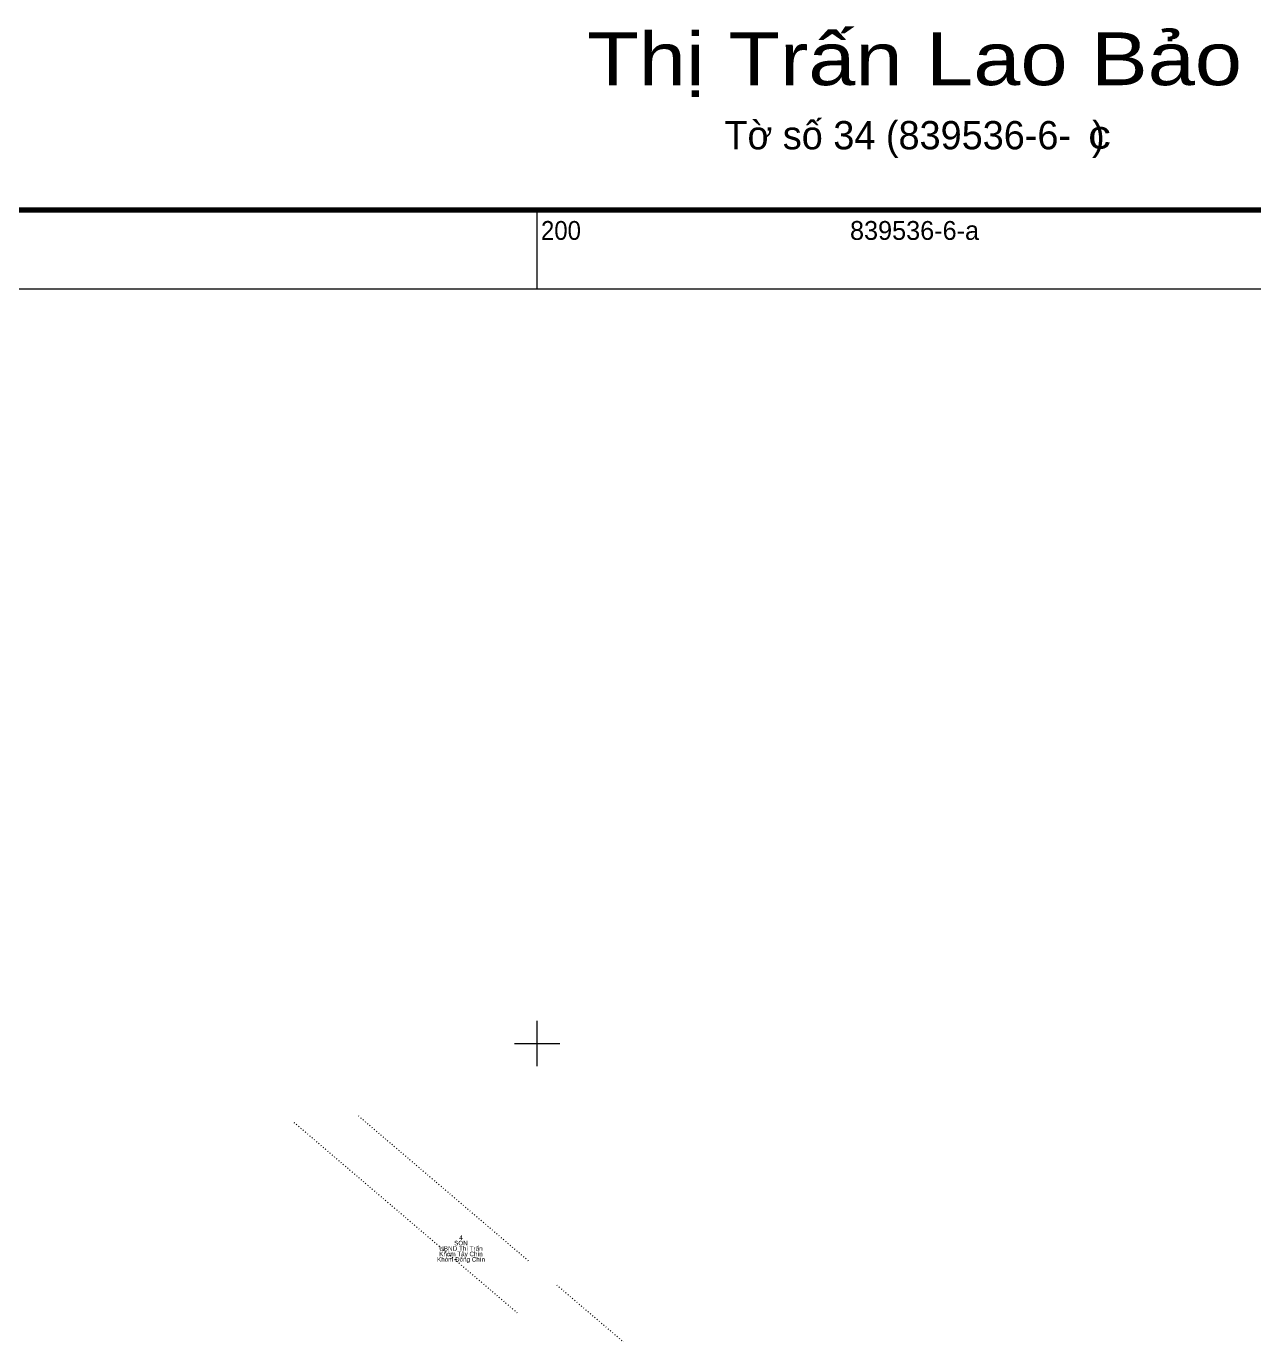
# Model space of a CAD drawing. Header units: metres. Extents: x 537880 to 538618, y 1836864 to 1837647.
# Drawn here: x 538132.3 to 538295, y 1837461.4 to 1837634.8 of the extents above; entities that cross this region are included whole.
import ezdxf
from ezdxf.enums import TextEntityAlignment as Align

# ---------------------------------------------------------------- set-up
doc = ezdxf.new("R2010")
doc.units = ezdxf.units.M
doc.header["$LTSCALE"] = 0.24
doc.linetypes.add('DOTTED', pattern=[1.5, 0.3, -1.2])
doc.layers.add('1', color=7, linetype='Continuous')
doc.layers.add('59', color=7, linetype='DOTTED', lineweight=13)
doc.layers.add('63', color=7, linetype='Continuous', lineweight=13)

msp = doc.modelspace()

# ---------------------------------------------------------------- linework, layer by layer
at = {"layer": '59'}
for p, q in [((538167.77, 1837489.56), (538197.55, 1837464.16)), ((538176.3, 1837490.43), (538198.97, 1837471.1)), ((538202.58, 1837468.01), (538245.37, 1837431.53))]:
    msp.add_line(p, q, dxfattribs=at)
at = {"layer": '63'}
for p, q in [((538200, 1837600), (538200, 1837610.5)), ((538200, 1837497), (538200, 1837503)), ((538197, 1837500), (538203, 1837500))]:
    msp.add_line(p, q, dxfattribs=at)
at = {"layer": '63', "lineweight": 158}
msp.add_lwpolyline([(537889.5, 1837610.5), (538610.5, 1837610.5), (538610.5, 1836889.5), (537889.5, 1836889.5)], close=True, dxfattribs=at)
at = {"layer": '63'}
msp.add_lwpolyline([(537900, 1837600), (538600, 1837600), (538600, 1836900), (537900, 1836900)], close=True, dxfattribs=at)

# ---------------------------------------------------------------- texts
at = {"layer": '1'}
for s, p in [('SON', (538189.895, 1837473.27)), ('Khóm Tây Chín', (538189.9, 1837471.83)), ('Khóm Đông Chín', (538189.905, 1837471.11))]:
    msp.add_text(s, height=0.6, dxfattribs=at).set_placement(p, align=Align.CENTER)
for s, width, p in [('4', 0.9, (538189.9, 1837473.99)), ('UBND Thị Trấn', 1.05, (538189.895, 1837472.55))]:
    msp.add_text(s, height=0.6, dxfattribs=dict(at, width=width)).set_placement(p, align=Align.CENTER)
at = {"layer": '63', "width": 1.2}
for s, height, p in [('Thị Trấn Lao Bảo', 7, (538249.995, 1837627)), ('c', 3.75, (538274.51, 1837618.58))]:
    msp.add_text(s, height=height, dxfattribs=at).set_placement(p, align=Align.CENTER)
at = {"layer": '63'}
for s, height, p in [('Tờ số 34 (839536-6-  )', 3.75, (538250, 1837618.5)), ('839536-6-a', 2.5, (538250, 1837606.5))]:
    msp.add_text(s, height=height, dxfattribs=at).set_placement(p, align=Align.CENTER)
at = {"layer": '63', "width": 0.95}
msp.add_text('200', height=2.5, dxfattribs=at).set_placement((538200.5, 1837606.5))

doc.saveas('drawing.dxf')
